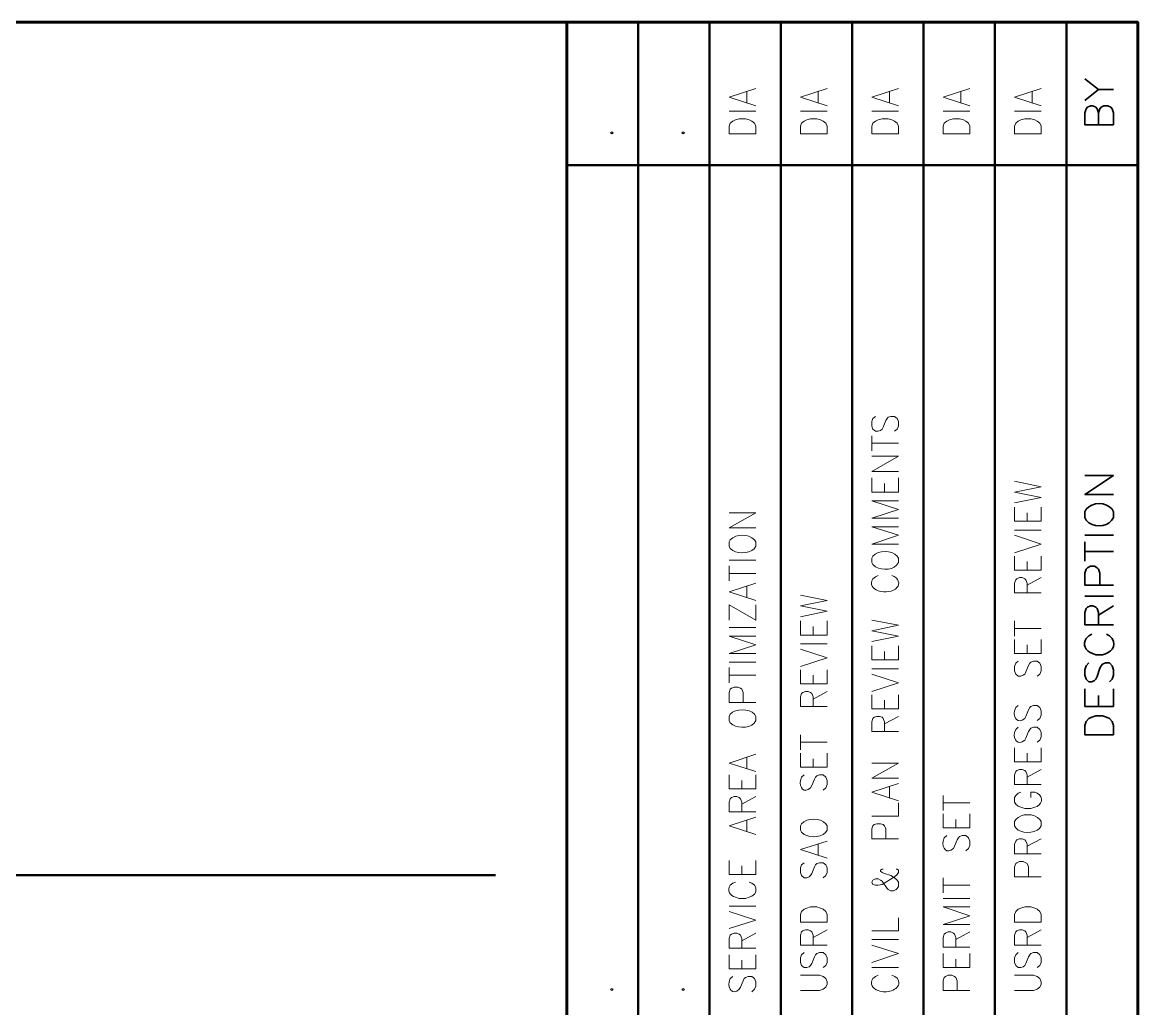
# Model space of a CAD drawing. Header units: inches. Extents: x 5 to 516, y -193 to 129.
# Drawn here: x 275.15 to 290.78, y -46.79 to -32.97 of the extents above; entities that cross this region are included whole.
import ezdxf

# ---------------------------------------------------------------- set-up
doc = ezdxf.new("R2010")
doc.units = ezdxf.units.IN
doc.header["$MEASUREMENT"] = 0
doc.layers.add('PDF3_Geometry', color=7, linetype='Continuous')

msp = doc.modelspace()

# ---------------------------------------------------------------- linework, layer by layer
at = {"layer": 'PDF3_Geometry', "lineweight": 60}
for points in [[(290.7799874, -122.9609644), (290.7799874, -32.9700706), (155.7886422, -32.9700706), (155.7886422, -122.9609644)], [(282.7805003, -32.9700706), (282.7805003, -122.9609644)]]:
    msp.add_lwpolyline(points, dxfattribs=at)
at = {"layer": 'PDF3_Geometry', "lineweight": 50}
for points in [[(283.7804361, -32.9700706), (283.7804361, -51.9688525)], [(284.780372, -32.9700706), (284.780372, -51.9688525)], [(285.7803079, -32.9700706), (285.7803079, -51.9688525)], [(286.7802438, -32.9700706), (286.7802438, -51.9688525)], [(287.7801797, -32.9700706), (287.7801797, -51.9688525)], [(288.7801156, -32.9700706), (288.7801156, -51.9688525)], [(289.7800515, -32.9700706), (289.7800515, -51.9688525)], [(282.7805003, -34.9699424), (290.7799874, -34.9699424)], [(234.3802661, -44.9159736), (281.780561, -44.9159736)]]:
    msp.add_lwpolyline(points, dxfattribs=at)
at = {"layer": 'PDF3_Geometry', "lineweight": 35}
for points in [[(290.0400344, -33.7600184), (290.2300222, -33.9133419)], [(290.0400344, -34.0633369), (290.2300222, -33.9133465), (290.4400088, -33.9133465)], [(290.4400094, -34.4066444), (290.0400351, -34.4066444), (290.0400351, -34.2366553), (290.0600338, -34.1799922), (290.0766994, -34.1599935), (290.1166968, -34.1399948), (290.1533612, -34.1399948), (290.1933586, -34.1599935), (290.2100242, -34.1799922), (290.2300229, -34.2366553), (290.2300229, -34.4066444)], [(290.2300221, -34.2366588), (290.2500208, -34.1799958), (290.2700196, -34.1599971), (290.3066839, -34.1399983), (290.3633469, -34.1399983), (290.4033443, -34.1599971), (290.4200099, -34.1799958), (290.4400087, -34.2366588), (290.4400087, -34.4066479)], [(290.4400094, -39.5829822), (290.0400351, -39.5829822), (290.4400094, -39.3163326), (290.0400351, -39.3163326)], [(290.0600331, -39.7896326), (290.0400344, -39.82963), (290.0400344, -39.9062918), (290.0600331, -39.9429561), (290.0966974, -39.9829535)], [(290.4400088, -39.9062918), (290.4400088, -39.82963), (290.42001, -39.7896326)], [(290.0400344, -40.1529462), (290.4400088, -40.1529462)], [(290.0400344, -40.5162516), (290.0400344, -40.249602)], [(290.0400344, -40.3829322), (290.4400088, -40.3829322)], [(290.4400094, -40.8562295), (290.0400351, -40.8562295), (290.0400351, -40.6862404), (290.0600338, -40.6295774), (290.0766994, -40.6095787), (290.1166968, -40.5895799), (290.1733599, -40.5895799), (290.2100242, -40.6095787), (290.2300229, -40.6295774), (290.2500216, -40.6862404), (290.2500216, -40.8562295)], [(290.0400344, -41.0095536), (290.4400088, -41.0095536)], [(290.4400094, -41.409532), (290.0400351, -41.409532), (290.0400351, -41.2395429), (290.0600338, -41.1828799), (290.0766994, -41.1628811), (290.1166968, -41.1428824), (290.1533612, -41.1428824), (290.1933586, -41.1628811), (290.2100242, -41.1828799), (290.2300229, -41.2395429), (290.2300229, -41.409532)], [(290.2300221, -41.2762058), (290.4400087, -41.1428811)], [(290.1366952, -41.5428513), (290.0966977, -41.5628501), (290.0600334, -41.5995144)], [(290.4200104, -41.5995144), (290.383346, -41.5628501), (290.3433486, -41.5428513)], [(290.1366952, -41.8095009), (290.1933582, -41.8294996), (290.2866856, -41.8294996)], [(290.0966977, -41.9428298), (290.0600334, -41.9828272), (290.0400346, -42.0394902), (290.0400346, -42.116152), (290.0600334, -42.172815), (290.0966977, -42.2094793), (290.1366951, -42.2094793), (290.1733594, -42.1894806), (290.1933582, -42.172815), (290.2100237, -42.1328176), (290.2500212, -42.0194915), (290.2700199, -41.9828272), (290.2866855, -41.9628285), (290.3266829, -41.9428298), (290.383346, -41.9428298), (290.4200103, -41.9828272), (290.440009, -42.0394902), (290.440009, -42.116152), (290.4200103, -42.172815), (290.383346, -42.2094793)], [(290.4400094, -42.3061387), (290.4400094, -42.5527896), (290.0400351, -42.5527896), (290.0400351, -42.3061387)], [(290.2300221, -42.5527896), (290.2300221, -42.3994661)]]:
    msp.add_lwpolyline(points, dxfattribs=at)
at = {"layer": 'PDF3_Geometry', "lineweight": 15}
for points in [[(285.4269972, -34.1399921), (285.0536878, -34.0199998), (285.4269972, -33.8966744)], [(286.4269331, -34.1399921), (286.0536237, -34.0199998), (286.4269331, -33.8966744)], [(287.426869, -34.1399921), (287.0535596, -34.0199998), (287.426869, -33.8966744)], [(288.4268049, -34.1399921), (288.0534955, -34.0199998), (288.4268049, -33.8966744)], [(289.4267408, -34.1399921), (289.0534314, -34.0199998), (289.4267408, -33.8966744)], [(285.3036717, -34.0933303), (285.3036717, -33.9433399)], [(286.3036076, -34.0933303), (286.3036076, -33.9433399)], [(287.3035435, -34.0933303), (287.3035435, -33.9433399)], [(288.3034794, -34.0933303), (288.3034794, -33.9433399)], [(289.3034153, -34.0933303), (289.3034153, -33.9433399)], [(285.0536877, -34.2166609), (285.4269971, -34.2166609)], [(286.0536236, -34.2166609), (286.426933, -34.2166609)], [(287.0535595, -34.2166609), (287.4268689, -34.2166609)], [(288.0534954, -34.2166609), (288.4268048, -34.2166609)], [(289.0534313, -34.2166609), (289.4267407, -34.2166609)], [(287.1068898, -38.4897159), (287.0702255, -38.519714), (287.0535599, -38.5630446), (287.0535599, -38.6263738), (287.0702255, -38.6697044), (287.1068898, -38.6997025), (287.1435541, -38.6997025), (287.1768853, -38.68637), (287.196884, -38.6697044), (287.2135496, -38.6397063), (287.250214, -38.5497121), (287.2668796, -38.519714), (287.2835452, -38.5030484), (287.3202095, -38.4897159), (287.3735394, -38.4897159), (287.4102037, -38.519714), (287.4268693, -38.5630446), (287.4268693, -38.6263738), (287.4102037, -38.6697044), (287.3735394, -38.6997025)], [(287.0535595, -38.9730156), (287.0535595, -38.763029)], [(287.0535595, -38.8663601), (287.4268689, -38.8663601)], [(287.426869, -39.2630021), (287.0535596, -39.2630021), (287.426869, -39.0496825), (287.0535596, -39.0496825)], [(287.426869, -39.3529983), (287.426869, -39.5496523), (287.0535596, -39.5496523), (287.0535596, -39.3529983)], [(287.2302145, -39.5496523), (287.2302145, -39.42966)], [(289.0534313, -39.7029764), (289.4267407, -39.6263146), (289.0534313, -39.5496529), (289.4267407, -39.4763242), (289.0534313, -39.3996625)], [(287.426869, -39.9162941), (287.0535596, -39.9162941), (287.426869, -39.7929687), (287.0535596, -39.6729764), (287.426869, -39.6729764)], [(285.4269972, -40.0529499), (285.0536878, -40.0529499), (285.4269972, -39.8396302), (285.0536878, -39.8396302)], [(289.4267408, -39.7629655), (289.4267408, -39.9596195), (289.0534314, -39.9596195), (289.0534314, -39.7629655)], [(289.2300862, -39.9596195), (289.2300862, -39.8396272)], [(287.426869, -40.2795995), (287.0535596, -40.2795995), (287.426869, -40.1562741), (287.0535596, -40.0362818), (287.426869, -40.0362818)], [(289.0534313, -40.0829501), (289.4267407, -40.0829501)], [(289.0534313, -40.3995938), (289.4267407, -40.2796014), (289.0534313, -40.156276)], [(285.0703533, -40.2196056), (285.0536877, -40.2496036), (285.0536877, -40.3095998), (285.0703533, -40.3395979), (285.1070177, -40.3695959)], [(285.4269971, -40.3095998), (285.4269971, -40.2496036), (285.4103315, -40.2196056)], [(287.0702251, -40.446262), (287.0535595, -40.4762601), (287.0535595, -40.5362563), (287.0702251, -40.5662543), (287.1068894, -40.5995855)], [(287.4268689, -40.5362563), (287.4268689, -40.4762601), (287.4102033, -40.446262)], [(289.4267408, -40.4462577), (289.4267408, -40.6429118), (289.0534314, -40.6429118), (289.0534314, -40.4462577)], [(285.0536877, -40.506256), (285.4269971, -40.506256)], [(285.0536877, -40.7962358), (285.0536877, -40.5829161)], [(289.2300862, -40.6429118), (289.2300862, -40.5229195)], [(285.0536877, -40.6895735), (285.4269971, -40.6895735)], [(287.1435535, -40.7195738), (287.1068892, -40.7362394), (287.0702249, -40.7662375)], [(289.4267408, -40.9628918), (289.0534314, -40.9628918), (289.0534314, -40.8262339), (289.070097, -40.7795702), (289.0867626, -40.7662377), (289.1234269, -40.7495721), (289.1600912, -40.7495721), (289.1967555, -40.7662377), (289.2134211, -40.7795702), (289.2300867, -40.8262339), (289.2300867, -40.9628918)], [(289.2300862, -40.8562295), (289.4267403, -40.7495697)], [(285.4269972, -41.0695541), (285.0536878, -40.9462286), (285.4269972, -40.8262363)], [(285.3036717, -41.0228855), (285.3036717, -40.869562)], [(286.0536236, -41.2962037), (286.426933, -41.219542), (286.0536236, -41.1428802), (286.426933, -41.0695516), (286.0536236, -40.9928899)], [(285.4269972, -41.1295459), (285.4269972, -41.3428655), (285.0536878, -41.1295459), (285.0536878, -41.3428655)], [(286.4269331, -41.3561996), (286.4269331, -41.5528537), (286.0536237, -41.5528537), (286.0536237, -41.3561996)], [(287.0535595, -41.646184), (287.4268689, -41.5695223), (287.0535595, -41.4928605), (287.4268689, -41.4161988), (287.0535595, -41.3428701)], [(289.0534313, -41.569522), (289.0534313, -41.3562023)], [(285.0536877, -41.4495278), (285.4269971, -41.4495278)], [(285.4269972, -41.81284), (285.0536878, -41.81284), (285.4269972, -41.6895146), (285.0536878, -41.5695223), (285.4269972, -41.5695223)], [(286.2302786, -41.5528537), (286.2302786, -41.4328614)], [(289.0534313, -41.4628597), (289.4267407, -41.4628597)], [(286.0536236, -41.6761775), (286.426933, -41.6761775)], [(287.426869, -41.7061799), (287.426869, -41.902834), (287.0535596, -41.902834), (287.0535596, -41.7061799)], [(289.4267408, -41.6161859), (289.4267408, -41.81284), (289.0534314, -41.81284), (289.0534314, -41.6161859)], [(289.2300862, -41.81284), (289.2300862, -41.6895146)], [(286.0536236, -41.9928279), (286.426933, -41.8728356), (286.0536236, -41.7528433)], [(287.2302145, -41.902834), (287.2302145, -41.7828417)], [(285.0536877, -41.9328274), (285.4269971, -41.9328274)], [(285.0536877, -42.2228072), (285.0536877, -42.0094876)], [(286.4269331, -42.0394919), (286.4269331, -42.2361459), (286.0536237, -42.2361459), (286.0536237, -42.0394919)], [(287.0535595, -42.0261578), (287.4268689, -42.0261578)], [(289.1067616, -41.9194955), (289.0700973, -41.9494936), (289.0534317, -41.9928241), (289.0534317, -42.0561534), (289.0700973, -42.099484), (289.1067616, -42.129482), (289.1434259, -42.129482), (289.1767571, -42.1161496), (289.1967558, -42.099484), (289.2134214, -42.0694859), (289.2500857, -41.9794916), (289.2667513, -41.9494936), (289.2834169, -41.932828), (289.3200812, -41.9194955), (289.3734112, -41.9194955), (289.4100755, -41.9494936), (289.4267411, -41.9928241), (289.4267411, -42.0561534), (289.4100755, -42.099484), (289.3734112, -42.129482)], [(285.0536877, -42.1161517), (285.4269971, -42.1161517)], [(286.2302786, -42.2361459), (286.2302786, -42.1161536)], [(287.0535595, -42.3428014), (287.4268689, -42.2228091), (287.0535595, -42.0994837)], [(285.4269972, -42.4961255), (285.0536878, -42.4961255), (285.0536878, -42.3594676), (285.0703534, -42.3128039), (285.087019, -42.2994714), (285.1236833, -42.2828058), (285.1770132, -42.2828058), (285.2136776, -42.2994714), (285.2303432, -42.3128039), (285.2503419, -42.3594676), (285.2503419, -42.4961255)], [(286.4269331, -42.5561192), (286.0536237, -42.5561192), (286.0536237, -42.4194613), (286.0702893, -42.3727976), (286.0869549, -42.3594651), (286.1236192, -42.3427995), (286.1602835, -42.3427995), (286.1969478, -42.3594651), (286.2136134, -42.3727976), (286.230279, -42.4194613), (286.230279, -42.5561192)], [(286.2302786, -42.4494637), (286.4269326, -42.3428039)], [(287.426869, -42.3894654), (287.426869, -42.5861194), (287.0535596, -42.5861194), (287.0535596, -42.3894654)], [(287.2302145, -42.5861194), (287.2302145, -42.4661271)], [(285.0703533, -42.6627812), (285.0536877, -42.6927792), (285.0536877, -42.7527754), (285.0703533, -42.7827735), (285.1070177, -42.8127716)], [(285.4269971, -42.7527754), (285.4269971, -42.6927792), (285.4103315, -42.6627812)], [(289.1067616, -42.5394576), (289.0700973, -42.5694557), (289.0534317, -42.6161194)], [(289.1967558, -42.7227792), (289.2134214, -42.6927811), (289.2500857, -42.6027869), (289.2667513, -42.5694557), (289.2834169, -42.5561232), (289.3200812, -42.5394576), (289.3734112, -42.5394576), (289.4100755, -42.5694557), (289.4267411, -42.6161194), (289.4267411, -42.6761155), (289.4100755, -42.7227792), (289.3734112, -42.7527773)], [(287.426869, -42.9060994), (287.0535596, -42.9060994), (287.0535596, -42.7694415), (287.0702252, -42.7227779), (287.0868908, -42.7061123), (287.1235551, -42.6927798), (287.1602194, -42.6927798), (287.1968837, -42.7061123), (287.2135493, -42.7227779), (287.2302149, -42.7694415), (287.2302149, -42.9060994)], [(287.2302145, -42.799444), (287.4268685, -42.6927841)], [(286.0536236, -43.1627494), (286.0536236, -42.9494297)], [(289.1067616, -42.8427694), (289.0700973, -42.8761006), (289.0534317, -42.9194311)], [(289.1967558, -43.0260909), (289.2134214, -42.9960929), (289.2500857, -42.9060986), (289.2667513, -42.8761006), (289.2834169, -42.859435), (289.3200812, -42.8427694), (289.3734112, -42.8427694), (289.4100755, -42.8761006), (289.4267411, -42.9194311), (289.4267411, -42.9794273), (289.4100755, -43.0260909), (289.3734112, -43.056089)], [(286.0536236, -43.0560871), (286.426933, -43.0560871)], [(289.4267408, -43.1327513), (289.4267408, -43.3294054), (289.0534314, -43.3294054), (289.0534314, -43.1327513)], [(285.4269972, -43.4660679), (285.0536878, -43.3460756), (285.4269972, -43.2227502)], [(285.3036717, -43.4193993), (285.3036717, -43.2694089)], [(286.4269331, -43.2094133), (286.4269331, -43.4060674), (286.0536237, -43.4060674), (286.0536237, -43.2094133)], [(286.2302786, -43.4060674), (286.2302786, -43.2860751)], [(289.2300862, -43.3294054), (289.2300862, -43.2094131)], [(287.426869, -43.5560551), (287.0535596, -43.5560551), (287.426869, -43.3460685), (287.0535596, -43.3460685)], [(289.4267408, -43.6493854), (289.0534314, -43.6493854), (289.0534314, -43.5127275), (289.070097, -43.4660638), (289.0867626, -43.4527313), (289.1234269, -43.4360657), (289.1600912, -43.4360657), (289.1967555, -43.4527313), (289.2134211, -43.4660638), (289.2300867, -43.5127275), (289.2300867, -43.6493854)], [(289.2300862, -43.5427231), (289.4267403, -43.4360633)], [(285.4269972, -43.5127251), (285.4269972, -43.7093791), (285.0536878, -43.7093791), (285.0536878, -43.5127251)], [(285.2303427, -43.7093791), (285.2303427, -43.5893868)], [(286.1069539, -43.5127297), (286.0702896, -43.5427277), (286.053624, -43.5893914)], [(286.1969482, -43.6927181), (286.2136137, -43.66272), (286.2502781, -43.5727258), (286.2669437, -43.5427277), (286.2836093, -43.5260621), (286.3202736, -43.5127297), (286.3736035, -43.5127297), (286.4102678, -43.5427277), (286.4269334, -43.5893914), (286.4269334, -43.6493876), (286.4102678, -43.6927181), (286.3736035, -43.7260493)], [(287.426869, -43.8760351), (287.0535596, -43.7560428), (287.426869, -43.6327174)], [(287.3035435, -43.8293733), (287.3035435, -43.6793829)], [(289.1434253, -43.7560477), (289.1067609, -43.7693801), (289.0700966, -43.7993782), (289.053431, -43.8293763), (289.053431, -43.8927056), (289.0700966, -43.9227036), (289.1067609, -43.9527017), (289.1434253, -43.9660342), (289.1967552, -43.9826998), (289.2834163, -43.9826998), (289.3367462, -43.9660342)], [(289.3734105, -43.7693801), (289.3367462, -43.7560477), (289.2834163, -43.7560477), (289.2834163, -43.8293763)], [(285.4269972, -44.0293591), (285.0536878, -44.0293591), (285.0536878, -43.8927012), (285.0703534, -43.8460376), (285.087019, -43.829372), (285.1236833, -43.8160395), (285.1603476, -43.8160395), (285.197012, -43.829372), (285.2136776, -43.8460376), (285.2303432, -43.8927012), (285.2303432, -44.0293591)], [(285.2303427, -43.9227036), (285.4269967, -43.8160438)], [(287.0535595, -44.0893596), (287.4268689, -44.0893596), (287.4268689, -43.906038)], [(288.0534954, -44.0126976), (288.0534954, -43.799378)], [(288.0534954, -43.9060353), (288.4268048, -43.9060353)], [(288.4268049, -44.0593616), (288.4268049, -44.2560156), (288.0534955, -44.2560156), (288.0534955, -44.0593616)], [(285.4269972, -44.3460096), (285.0536878, -44.2260173), (285.4269972, -44.1026918)], [(285.3036717, -44.3026774), (285.3036717, -44.1493539)], [(286.0702892, -44.1960216), (286.0536236, -44.2260197), (286.0536236, -44.2860159), (286.0702892, -44.3160139), (286.1069535, -44.346012)], [(286.426933, -44.2860159), (286.426933, -44.2260197), (286.4102674, -44.1960216)], [(287.426869, -44.4060033), (287.0535596, -44.4060033), (287.0535596, -44.2693454), (287.0702252, -44.2260148), (287.0868908, -44.2093492), (287.1235551, -44.1960167), (287.176885, -44.1960167), (287.2135493, -44.2093492), (287.2302149, -44.2260148), (287.2502136, -44.2693454), (287.2502136, -44.4060033)], [(288.2301503, -44.2560156), (288.2301503, -44.1360233)], [(289.0700969, -44.1360211), (289.0534313, -44.1660192), (289.0534313, -44.2260154), (289.0700969, -44.2560134), (289.1067612, -44.2860115)], [(289.4267407, -44.2260154), (289.4267407, -44.1660192), (289.4100751, -44.1360211)], [(288.1068257, -44.3626711), (288.0701614, -44.3926692), (288.0534958, -44.4393329)], [(288.1968199, -44.5426596), (288.2134855, -44.5126615), (288.2501498, -44.4226673), (288.2668154, -44.3926692), (288.283481, -44.3760036), (288.3201454, -44.3626711), (288.3734753, -44.3626711), (288.4101396, -44.3926692), (288.4268052, -44.4393329), (288.4268052, -44.499329), (288.4101396, -44.5426596), (288.3734753, -44.5759908)], [(286.4269331, -44.6793215), (286.0536237, -44.5593292), (286.4269331, -44.4393369)], [(286.3036076, -44.6359894), (286.3036076, -44.4826658)], [(289.4267408, -44.6193278), (289.0534314, -44.6193278), (289.0534314, -44.4826699), (289.070097, -44.4393394), (289.0867626, -44.4226738), (289.1234269, -44.4060082), (289.1600912, -44.4060082), (289.1967555, -44.4226738), (289.2134211, -44.4393394), (289.2300867, -44.4826699), (289.2300867, -44.6193278)], [(289.2300862, -44.5126656), (289.4267403, -44.4060057)], [(285.4269972, -44.7126535), (285.4269972, -44.9093076), (285.0536878, -44.9093076), (285.0536878, -44.7126535)], [(285.2303427, -44.9093076), (285.2303427, -44.7859822)], [(286.1069539, -44.7426516), (286.0702896, -44.7726497), (286.053624, -44.8159803), (286.053624, -44.8793095), (286.0702896, -44.9226401), (286.1069539, -44.9526382), (286.1436182, -44.9526382), (286.1769494, -44.9393057), (286.1969482, -44.9226401), (286.2136137, -44.892642), (286.2502781, -44.8026478), (286.2669437, -44.7726497), (286.2836093, -44.7559841), (286.3202736, -44.7426516), (286.3736035, -44.7426516), (286.4102678, -44.7726497), (286.4269334, -44.8159803), (286.4269334, -44.8793095), (286.4102678, -44.9226401), (286.3736035, -44.9526382)], [(287.2135495, -44.8326456), (287.1968839, -44.8326456), (287.1768852, -44.8493112), (287.1768852, -44.8626437), (287.1968839, -44.8793093), (287.2302151, -44.8926417), (287.3202094, -44.9226398), (287.3735393, -44.9526379), (287.4102036, -44.9859691), (287.4268692, -45.0159672), (287.4268692, -45.0759633), (287.4102036, -45.1059614), (287.393538, -45.1192939), (287.3568737, -45.1359595), (287.3202094, -45.1359595), (287.283545, -45.1192939), (287.2668795, -45.1059614), (287.1968839, -44.9993016), (287.1768852, -44.9859691), (287.143554, -44.9693035), (287.1068897, -44.9693035), (287.0702254, -44.9859691), (287.0535598, -45.0159672), (287.0702254, -45.0459652), (287.1068897, -45.0592977), (287.143554, -45.0592977), (287.1968839, -45.0459652), (287.2502139, -45.0159672), (287.3735393, -44.9393054), (287.4102036, -44.9093073), (287.4268692, -44.8793093), (287.4268692, -44.8493112), (287.4102036, -44.8326456), (287.393538, -44.8326456)], [(289.4267408, -44.9393011), (289.0534314, -44.9393011), (289.0534314, -44.8026432), (289.070097, -44.7559795), (289.0867626, -44.742647), (289.1234269, -44.7259814), (289.1767568, -44.7259814), (289.2134211, -44.742647), (289.2300867, -44.7559795), (289.2500854, -44.8026432), (289.2500854, -44.9393011)], [(285.1436817, -45.0159631), (285.1070174, -45.0292956), (285.0703531, -45.0592936)], [(285.1436817, -45.2259496), (285.1970116, -45.2426152), (285.2836727, -45.2426152), (285.3370026, -45.2259496), (285.373667, -45.2126171), (285.4103313, -45.1826191), (285.4269969, -45.152621), (285.4269969, -45.0892917), (285.4103313, -45.0592936), (285.373667, -45.0292956), (285.3370026, -45.0159631)], [(288.0534954, -45.1659575), (288.0534954, -44.9526379)], [(288.0534954, -45.0592953), (288.4268048, -45.0592953)], [(288.0534954, -45.2426196), (288.4268048, -45.2426196)], [(285.0536877, -45.3492751), (285.4269971, -45.3492751)], [(285.0536877, -45.6659255), (285.4269971, -45.5459332), (285.0536877, -45.4259409)], [(288.4268049, -45.605925), (288.0534955, -45.605925), (288.4268049, -45.4859327), (288.0534955, -45.3626073), (288.4268049, -45.3626073)], [(287.0535595, -45.6992553), (287.4268689, -45.6992553), (287.4268689, -45.5159337)], [(285.4269972, -45.939237), (285.0536878, -45.939237), (285.0536878, -45.8025791), (285.0703534, -45.7592485), (285.087019, -45.7425829), (285.1236833, -45.7292504), (285.1603476, -45.7292504), (285.197012, -45.7425829), (285.2136776, -45.7592485), (285.2303432, -45.8025791), (285.2303432, -45.939237)], [(285.2303427, -45.8359111), (285.4269967, -45.7292512)], [(286.4269331, -45.8959116), (286.0536237, -45.8959116), (286.0536237, -45.7592537), (286.0702893, -45.71259), (286.0869549, -45.6992575), (286.1236192, -45.6825919), (286.1602835, -45.6825919), (286.1969478, -45.6992575), (286.2136134, -45.71259), (286.230279, -45.7592537), (286.230279, -45.8959116)], [(286.2302786, -45.7892493), (286.4269326, -45.6825895)], [(288.4268049, -45.925905), (288.0534955, -45.925905), (288.0534955, -45.7892471), (288.0701611, -45.7425834), (288.0868267, -45.729251), (288.123491, -45.7125854), (288.1601553, -45.7125854), (288.1968196, -45.729251), (288.2134852, -45.7425834), (288.2301508, -45.7892471), (288.2301508, -45.925905)], [(288.2301503, -45.8192495), (288.4268044, -45.7125897)], [(289.4267408, -45.8959116), (289.0534314, -45.8959116), (289.0534314, -45.7592537), (289.070097, -45.71259), (289.0867626, -45.6992575), (289.1234269, -45.6825919), (289.1600912, -45.6825919), (289.1967555, -45.6992575), (289.2134211, -45.71259), (289.2300867, -45.7592537), (289.2300867, -45.8959116)], [(289.2300862, -45.7892493), (289.4267403, -45.6825895)], [(287.0535595, -45.8192495), (287.4268689, -45.8192495)], [(287.0535595, -46.1392228), (287.4268689, -46.0158974), (287.0535595, -45.895905)], [(285.4269972, -46.0325695), (285.4269972, -46.2292235), (285.0536878, -46.2292235), (285.0536878, -46.0325695)], [(285.2303427, -46.2292235), (285.2303427, -46.1058981)], [(286.1069539, -46.002567), (286.0702896, -46.0325651), (286.053624, -46.0758957), (286.053624, -46.1392249), (286.0702896, -46.1825555), (286.1069539, -46.2125536), (286.1436182, -46.2125536), (286.1769494, -46.1992211), (286.1969482, -46.1825555), (286.2136137, -46.1525574), (286.2502781, -46.0625632), (286.2669437, -46.0325651), (286.2836093, -46.0158995), (286.3202736, -46.002567), (286.3736035, -46.002567), (286.4102678, -46.0325651), (286.4269334, -46.0758957), (286.4269334, -46.1392249), (286.4102678, -46.1825555), (286.3736035, -46.2125536)], [(288.4268049, -46.0159012), (288.4268049, -46.2125552), (288.0534955, -46.2125552), (288.0534955, -46.0159012)], [(288.2301503, -46.2125552), (288.2301503, -46.0925629)], [(289.1067616, -46.002567), (289.0700973, -46.0325651), (289.0534317, -46.0758957), (289.0534317, -46.1392249), (289.0700973, -46.1825555), (289.1067616, -46.2125536), (289.1434259, -46.2125536), (289.1767571, -46.1992211), (289.1967558, -46.1825555), (289.2134214, -46.1525574), (289.2500857, -46.0625632), (289.2667513, -46.0325651), (289.2834169, -46.0158995), (289.3200812, -46.002567), (289.3734112, -46.002567), (289.4100755, -46.0325651), (289.4267411, -46.0758957), (289.4267411, -46.1392249), (289.4100755, -46.1825555), (289.3734112, -46.2125536)], [(287.0535595, -46.2125552), (287.4268689, -46.2125552)], [(285.107018, -46.335879), (285.0703537, -46.3658771), (285.0536881, -46.4125408)], [(285.1970123, -46.5158675), (285.2136779, -46.4858694), (285.2503422, -46.3958752), (285.2670078, -46.3658771), (285.2836734, -46.3492115), (285.3203377, -46.335879), (285.3736676, -46.335879), (285.4103319, -46.3658771), (285.4269975, -46.4125408), (285.4269975, -46.4725369), (285.4103319, -46.5158675), (285.3736676, -46.5491987)], [(286.0536236, -46.5325352), (286.3202732, -46.5325352), (286.3736031, -46.5158696), (286.4102674, -46.4858716), (286.426933, -46.442541), (286.426933, -46.4125429), (286.4102674, -46.3658793), (286.3736031, -46.3358812), (286.3202732, -46.3192156), (286.0536236, -46.3192156)], [(287.1435535, -46.3192175), (287.1068892, -46.3358831), (287.0702249, -46.3658812)], [(288.4268049, -46.5325352), (288.0534955, -46.5325352), (288.0534955, -46.3958773), (288.0701611, -46.3492137), (288.0868267, -46.3358812), (288.123491, -46.3192156), (288.1768209, -46.3192156), (288.2134852, -46.3358812), (288.2301508, -46.3492137), (288.2501495, -46.3958773), (288.2501495, -46.5325352)], [(289.0534313, -46.5325352), (289.3200809, -46.5325352), (289.3734108, -46.5158696), (289.4100751, -46.4858716), (289.4267407, -46.442541), (289.4267407, -46.4125429), (289.4100751, -46.3658793), (289.3734108, -46.3358812), (289.3200809, -46.3192156), (289.0534313, -46.3192156)]]:
    msp.add_lwpolyline(points, dxfattribs=at)
for points in [[(285.4269972, -34.5333046), (285.0536878, -34.5333046), (285.0536878, -34.4266447), (285.0703534, -34.3833142), (285.1070177, -34.3533161), (285.143682, -34.3366505), (285.197012, -34.323318), (285.2836731, -34.323318), (285.337003, -34.3366505), (285.3736673, -34.3533161), (285.4103316, -34.3833142), (285.4269972, -34.4266447)], [(286.4269331, -34.5333046), (286.0536237, -34.5333046), (286.0536237, -34.4266447), (286.0702893, -34.3833142), (286.1069536, -34.3533161), (286.1436179, -34.3366505), (286.1969478, -34.323318), (286.283609, -34.323318), (286.3369389, -34.3366505), (286.3736032, -34.3533161), (286.4102675, -34.3833142), (286.4269331, -34.4266447)], [(287.426869, -34.5333046), (287.0535596, -34.5333046), (287.0535596, -34.4266447), (287.0702252, -34.3833142), (287.1068895, -34.3533161), (287.1435538, -34.3366505), (287.1968837, -34.323318), (287.2835448, -34.323318), (287.3368748, -34.3366505), (287.3735391, -34.3533161), (287.4102034, -34.3833142), (287.426869, -34.4266447)], [(288.4268049, -34.5333046), (288.0534955, -34.5333046), (288.0534955, -34.4266447), (288.0701611, -34.3833142), (288.1068254, -34.3533161), (288.1434897, -34.3366505), (288.1968196, -34.323318), (288.2834807, -34.323318), (288.3368107, -34.3366505), (288.373475, -34.3533161), (288.4101393, -34.3833142), (288.4268049, -34.4266447)], [(289.4267408, -34.5333046), (289.0534314, -34.5333046), (289.0534314, -34.4266447), (289.070097, -34.3833142), (289.1067613, -34.3533161), (289.1434256, -34.3366505), (289.1967555, -34.323318), (289.2834166, -34.323318), (289.3367465, -34.3366505), (289.3734109, -34.3533161), (289.4100752, -34.3833142), (289.4267408, -34.4266447)], [(283.3937939, -34.5199726), (283.4104595, -34.5333051), (283.4271251, -34.5199726), (283.4104595, -34.503307)], [(284.3937298, -34.5199726), (284.4103954, -34.5333051), (284.427061, -34.5199726), (284.4103954, -34.503307)], [(286.4269331, -45.5759315), (286.0536237, -45.5759315), (286.0536237, -45.4692717), (286.0702893, -45.4259411), (286.1069536, -45.3926099), (286.1436179, -45.3792775), (286.1969478, -45.3626119), (286.283609, -45.3626119), (286.3369389, -45.3792775), (286.3736032, -45.3926099), (286.4102675, -45.4259411), (286.4269331, -45.4692717)], [(289.4267408, -45.5759315), (289.0534314, -45.5759315), (289.0534314, -45.4692717), (289.070097, -45.4259411), (289.1067613, -45.3926099), (289.1434256, -45.3792775), (289.1967555, -45.3626119), (289.2834166, -45.3626119), (289.3367465, -45.3792775), (289.3734109, -45.3926099), (289.4100752, -45.4259411), (289.4267408, -45.4692717)], [(283.3937939, -46.5158669), (283.4104595, -46.5325325), (283.4271251, -46.5158669), (283.4104595, -46.5025344)], [(284.3937298, -46.5158669), (284.4103954, -46.5325325), (284.427061, -46.5158669), (284.4103954, -46.5025344)]]:
    msp.add_lwpolyline(points, close=True, dxfattribs=at)
at = {"layer": 'PDF3_Geometry', "lineweight": 35}
msp.add_lwpolyline([(290.4400094, -42.952768), (290.0400351, -42.952768), (290.0400351, -42.8194432), (290.0600338, -42.7627802), (290.0966981, -42.7227827), (290.1366956, -42.7061172), (290.1933586, -42.6861184), (290.2866859, -42.6861184), (290.343349, -42.7061172), (290.3833464, -42.7227827), (290.4200107, -42.7627802), (290.4400094, -42.8194432)], close=True, dxfattribs=at)
at = {"layer": 'PDF3_Geometry', "lineweight": 15}
for centre, major_axis, ratio, start_param, end_param in [((287.2323845, -40.823244), (-0.1989245, 0.0102718), 0.6298089881, 1.1408727505, 4.1924554329), ((287.2527263, -46.4306678), (0.1806075, 0.014599), 0.6702584911, 4.0103627042, 7.3160234466)]:
    msp.add_ellipse(centre, major_axis=major_axis, ratio=ratio, start_param=start_param, end_param=end_param, dxfattribs=at)
at = {"layer": 'PDF3_Geometry', "lineweight": 35}
for points in [[(290.42001, -39.7896326), (290.346237, -39.6872503), (290.1338062, -39.6872503), (290.0600331, -39.7896326)], [(290.0966974, -39.9829535), (290.2058571, -40.048116), (290.3867344, -40.0380611), (290.4400088, -39.9062918)], [(290.0600334, -41.5995144), (290.0009817, -41.6821757), (290.0492563, -41.7790029), (290.1366952, -41.8095009)], [(290.2866856, -41.8294996), (290.3976785, -41.805279), (290.49495, -41.7162291), (290.4200104, -41.5995144)]]:
    msp.add_open_spline(points, degree=3, dxfattribs=at)
at = {"layer": 'PDF3_Geometry', "lineweight": 15}
for points in [[(285.4103315, -40.2196056), (285.3208928, -40.1310557), (285.1597921, -40.1310557), (285.0703533, -40.2196056)], [(285.1070177, -40.3695959), (285.1899568, -40.423037), (285.3864997, -40.4153708), (285.4269971, -40.3095998)], [(287.4102033, -40.446262), (287.3351526, -40.362323), (287.1453314, -40.362323), (287.0702251, -40.446262)], [(287.1068894, -40.5995855), (287.2071052, -40.649749), (287.3712058, -40.6501934), (287.4268689, -40.5362563)], [(287.0702249, -40.7662375), (287.0160617, -40.8396772), (287.0690027, -40.9093394), (287.1435535, -40.9328934)], [(285.4103315, -42.6627812), (285.3352808, -42.5788421), (285.1454041, -42.5788421), (285.0703533, -42.6627812)], [(289.0534317, -42.6161194), (289.0357661, -42.7173351), (289.1041506, -42.8057739), (289.1967558, -42.7227792)], [(285.1070177, -42.8127716), (285.1899568, -42.8662126), (285.3864997, -42.8585464), (285.4269971, -42.7527754)], [(289.0534317, -42.9194311), (289.0357661, -43.0206468), (289.1041506, -43.1090856), (289.1967558, -43.0260909)], [(286.053624, -43.5893914), (286.0376806, -43.6875518), (286.1042874, -43.7826568), (286.1969482, -43.6927181)], [(289.3367462, -43.9660342), (289.4405173, -43.9443134), (289.470071, -43.8239878), (289.3734105, -43.7693801)], [(289.4100751, -44.1360211), (289.3333022, -44.0480823), (289.1468698, -44.0480823), (289.0700969, -44.1360211)], [(286.4102674, -44.1960216), (286.3352167, -44.1120826), (286.1453955, -44.1120826), (286.0702892, -44.1960216)], [(289.1067612, -44.2860115), (289.1897559, -44.3394525), (289.3862989, -44.3317864), (289.4267407, -44.2260154)], [(286.1069535, -44.346012), (286.1898927, -44.3993975), (286.3864356, -44.3917869), (286.426933, -44.2860159)], [(288.0534958, -44.4393329), (288.0375524, -44.5374932), (288.1041592, -44.6326538), (288.1968199, -44.5426596)], [(285.0703531, -45.0592936), (285.0172454, -45.1290669), (285.0658534, -45.210284), (285.1436817, -45.2259496)], [(285.0536881, -46.4125408), (285.0377447, -46.5107011), (285.1043515, -46.6058617), (285.1970123, -46.5158675)], [(287.0702249, -46.3658812), (287.0160617, -46.4393209), (287.0690027, -46.5089831), (287.1435535, -46.5325371)]]:
    msp.add_open_spline(points, degree=3, dxfattribs=at)

doc.saveas('drawing.dxf')
